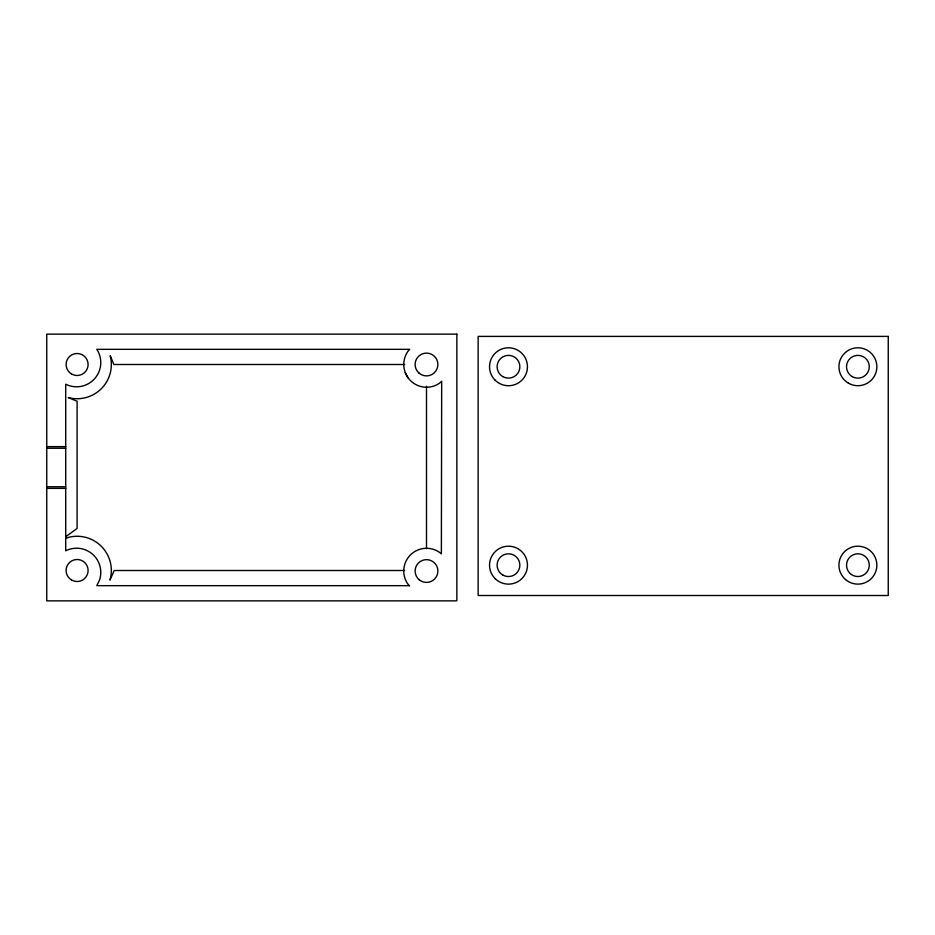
<?xml version="1.0" encoding="UTF-8"?>
<svg xmlns="http://www.w3.org/2000/svg" width="935" height="935" viewBox="0 0 935 935"><rect width="100%" height="100%" fill="white"/><g stroke="black" fill="none" stroke-linecap="round" stroke-linejoin="round"><path stroke-width="1.4" d="M65.719 536.76L77.102 528.439L77.102 401.244L68.243 397.574A34.244 34.244 0 0 0 110.178 355.639L113.848 364.498L404.691 364.498M65.719 538.502L69.003 537.228A34.244 34.244 0 0 1 109.956 580.121L114.21 570.502L404.61 570.502M46.75 446.638L65.719 446.638M46.75 448.251L65.719 448.251M46.75 486.749L65.719 486.749M46.75 488.362L65.719 488.362M409.659 585.672L96.749 585.672L99.379 580.518A24.193 24.193 0 0 0 66.221 550.54L65.719 550.867L65.719 384.215A24.193 24.193 0 0 0 96.808 349.328L409.717 349.328L408.77 350.228A22.767 22.767 0 0 0 439.941 382.871L441.682 381.211L441.367 553.789A22.767 22.767 0 0 0 407.683 583.837L409.331 585.672M405.276 372.726L408.127 377.939M426.5 386.26L426.5 548.74M456.853 334.146L46.75 334.146L46.75 600.854L456.853 600.854L456.853 334.146M888.25 336.401L478.147 336.401L478.147 595.513L888.25 595.513L888.25 336.401M71.598 580.027A10.998 10.998 0 0 0 88.1 570.502A10.998 10.998 0 0 0 71.598 560.977A10.998 10.998 0 0 0 71.598 580.027M71.598 374.023A10.998 10.998 0 0 0 88.1 364.498A10.998 10.998 0 0 0 71.598 354.973A10.998 10.998 0 0 0 71.598 374.023M419.231 579.782A11.384 11.384 0 0 0 437.72 572.956A11.384 11.384 0 0 0 422.562 560.346A11.384 11.384 0 0 0 419.231 579.782M418.833 372.913A11.384 11.384 0 0 0 437.627 366.941A11.384 11.384 0 0 0 423.052 353.652A11.384 11.384 0 0 0 418.833 372.913M502.808 376.606A11.384 11.384 0 0 0 519.872 366.754A11.384 11.384 0 0 0 502.808 356.889A11.384 11.384 0 0 0 502.808 376.606M502.808 575.025A11.384 11.384 0 0 0 519.872 565.161A11.384 11.384 0 0 0 502.808 555.308A11.384 11.384 0 0 0 502.808 575.025M851.388 574.499A11.384 11.384 0 0 0 869.234 566.142A11.384 11.384 0 0 0 853.082 554.852A11.384 11.384 0 0 0 851.388 574.499M852.206 376.606A11.384 11.384 0 0 0 869.281 366.754A11.384 11.384 0 0 0 852.206 356.889A11.384 11.384 0 0 0 852.206 376.606M495.082 380.159A18.969 18.969 0 0 0 526.814 371.662A18.969 18.969 0 0 0 503.591 348.428A18.969 18.969 0 0 0 495.082 380.159M495.363 578.847A18.969 18.969 0 0 0 526.919 569.695A18.969 18.969 0 0 0 503.205 546.952A18.969 18.969 0 0 0 495.363 578.847M845.544 579.56A18.969 18.969 0 0 0 876.539 568.655A18.969 18.969 0 0 0 851.61 547.267A18.969 18.969 0 0 0 845.544 579.56M848.419 383.175A18.969 18.969 0 0 0 876.866 366.754A18.969 18.969 0 0 0 848.419 350.321A18.969 18.969 0 0 0 848.419 383.175"/></g></svg>
